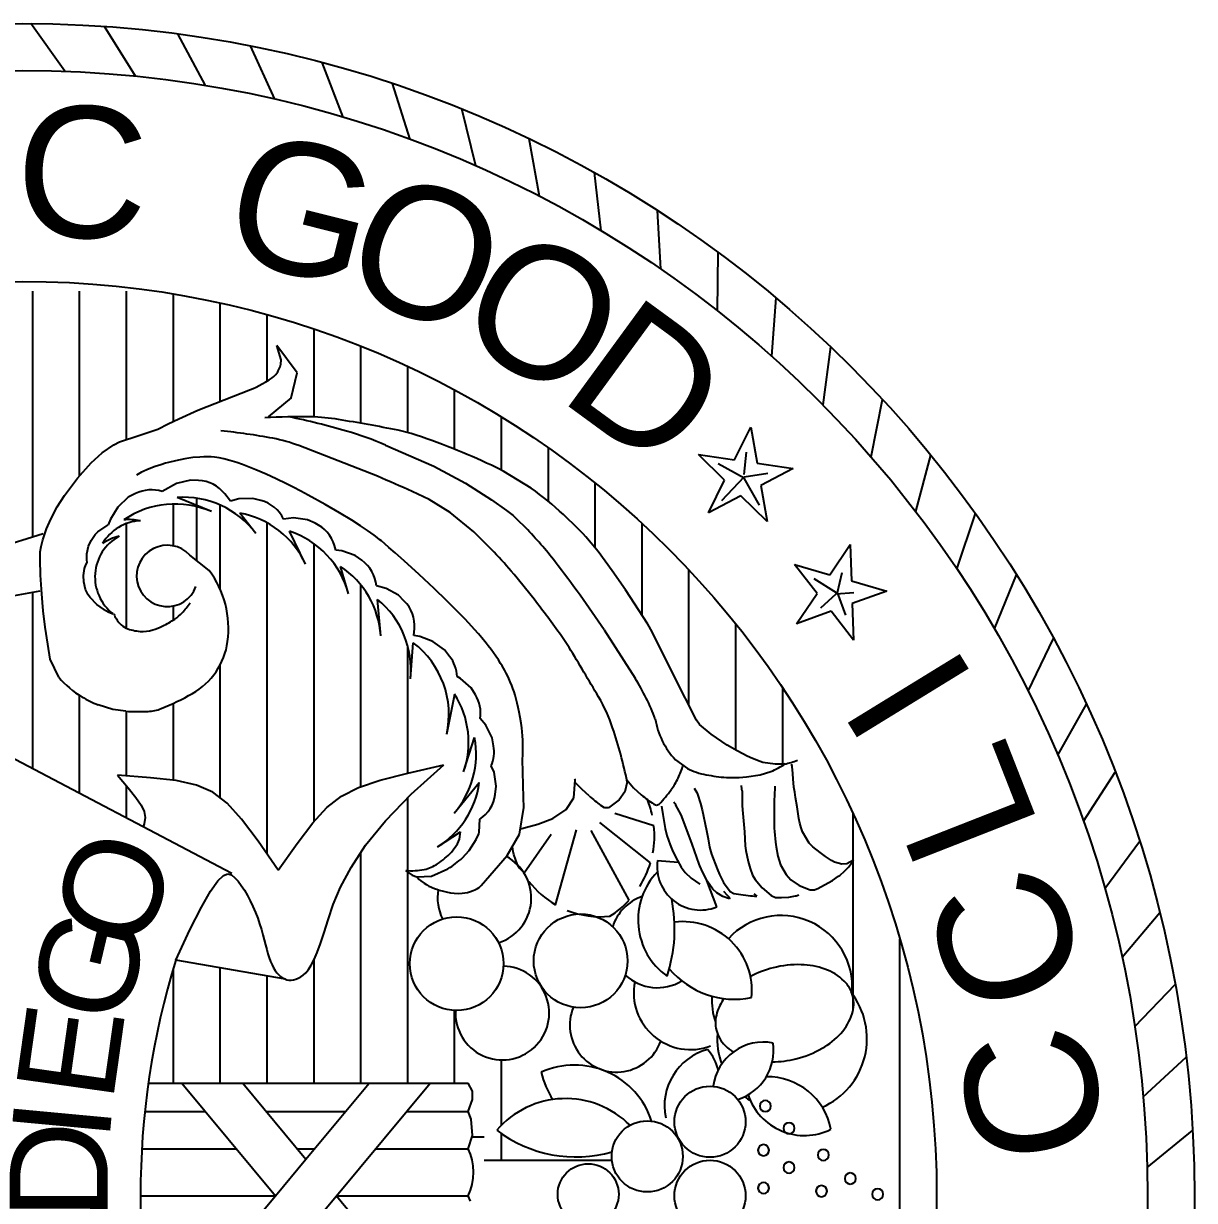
# Model space of a CAD drawing. Header units: inches. Extents: x -350 to 3672, y -1325 to 3943.
# Drawn here: x 3497.988 to 3498.655, y 947.534 to 948.203 of the extents above; entities that cross this region are included whole.
import ezdxf
from ezdxf.enums import TextEntityAlignment as Align

# ---------------------------------------------------------------- set-up
doc = ezdxf.new("R2010")
doc.units = ezdxf.units.IN
doc.header["$MEASUREMENT"] = 0
doc.layers.add('_CoSD_TB', color=7, linetype='Continuous')
doc.styles.add('CoSD TITLE', font='arial.ttf')

msp = doc.modelspace()

# ---------------------------------------------------------------- linework, layer by layer
at = {"layer": '_CoSD_TB', "color": 1, "linetype": 'Continuous'}
for p, q in [((3498.01196, 948.17628), (3497.99263, 948.20338)), ((3498.05207, 948.1735), (3498.03448, 948.20177)), ((3498.09193, 948.16821), (3498.07615, 948.19753)), ((3498.13138, 948.16043), (3498.11747, 948.19068)), ((3498.17026, 948.15019), (3498.15828, 948.18125)), ((3498.20842, 948.13753), (3498.19841, 948.16928)), ((3498.24571, 948.1225), (3498.23772, 948.15481)), ((3498.28198, 948.10515), (3498.27603, 948.13791)), ((3498.3171, 948.08556), (3498.31322, 948.11863)), ((3498.35091, 948.06381), (3498.34911, 948.09705)), ((3498.38329, 948.03997), (3498.38359, 948.07326)), ((3497.99365, 947.91157), (3497.99365, 948.05116)), ((3498.02032, 947.94617), (3498.02032, 948.05116)), ((3498.04699, 947.96676), (3498.04699, 948.05116)), ((3498.07366, 947.97707), (3498.07366, 948.0496)), ((3498.41411, 948.01415), (3498.4165, 948.04736)), ((3498.10033, 947.98842), (3498.10033, 948.04442)), ((3498.12699, 948.00001), (3498.12699, 948.03777)), ((3498.15366, 947.97963), (3498.15366, 948.02959)), ((3498.18033, 947.97605), (3498.18033, 948.0198)), ((3498.44325, 947.98645), (3498.44771, 948.01944)), ((3498.207, 947.97074), (3498.207, 948.00831)), ((3498.23366, 947.96133), (3498.23366, 947.99497)), ((3498.47059, 947.95697), (3498.47712, 947.98961)), ((3498.26033, 947.94933), (3498.26033, 947.97964)), ((3498.287, 947.93161), (3498.287, 947.96208)), ((3498.39837, 947.94693), (3498.39972, 947.95969)), ((3498.39837, 947.94491), (3498.38359, 947.95297)), ((3498.49603, 947.92583), (3498.50459, 947.958)), ((3498.39837, 947.94558), (3498.41181, 947.9476)), ((3498.07551, 947.94173), (3498.06728, 947.93729)), ((3498.08335, 947.9437), (3498.07551, 947.94173)), ((3498.08802, 947.9435), (3498.08335, 947.9437)), ((3498.31367, 947.90512), (3498.31367, 947.94202)), ((3498.38561, 947.93214), (3498.39837, 947.94558)), ((3498.40711, 947.92946), (3498.39837, 947.94491)), ((3498.04801, 947.93394), (3498.04214, 947.9284)), ((3498.05218, 947.93606), (3498.04801, 947.93394)), ((3498.0953, 947.92579), (3498.07585, 947.93382)), ((3498.08699, 947.89791), (3498.08699, 947.93341)), ((3498.10615, 947.93176), (3498.10289, 947.9359)), ((3498.11088, 947.93312), (3498.10615, 947.93176)), ((3498.11895, 947.93336), (3498.11088, 947.93312)), ((3498.12348, 947.93217), (3498.11895, 947.93336)), ((3498.04214, 947.9284), (3498.03782, 947.92157)), ((3498.07366, 947.90633), (3498.07366, 947.93014)), ((3498.10033, 947.88156), (3498.10033, 947.92955)), ((3498.03782, 947.92157), (3498.03657, 947.91824)), ((3498.12059, 947.91344), (3498.11149, 947.92499)), ((3498.12699, 947.73093), (3498.12699, 947.91944)), ((3498.14204, 947.9222), (3498.13638, 947.92155)), ((3498.13638, 947.92155), (3498.13638, 947.92157)), ((3498.15004, 947.9211), (3498.14204, 947.9222)), ((3498.15431, 947.91917), (3498.15004, 947.9211)), ((3498.51946, 947.89315), (3498.53002, 947.92472)), ((3498.02687, 947.90945), (3498.02908, 947.91278)), ((3498.02908, 947.91278), (3498.03071, 947.91434)), ((3498.03071, 947.91434), (3498.03657, 947.91824)), ((3498.04699, 947.85951), (3498.04699, 947.91902)), ((3498.14887, 947.89585), (3498.13975, 947.91462)), ((3498.34033, 947.86684), (3498.34033, 947.91906)), ((3498.02438, 947.90177), (3498.02542, 947.90616)), ((3498.02542, 947.90616), (3498.02687, 947.90945)), ((3498.15366, 947.74955), (3498.15366, 947.90755)), ((3498.16609, 947.9038), (3498.16527, 947.90658)), ((3498.02434, 947.89835), (3498.02438, 947.90177)), ((3498.16947, 947.90351), (3498.16609, 947.9038)), ((3498.17709, 947.90085), (3498.16947, 947.90351)), ((3498.18089, 947.89812), (3498.17709, 947.90085)), ((3498.02252, 947.88947), (3498.02304, 947.89342)), ((3498.02304, 947.89342), (3498.02381, 947.89555)), ((3498.02381, 947.89555), (3498.02462, 947.89695)), ((3498.02462, 947.89695), (3498.02434, 947.89835)), ((3498.17333, 947.87914), (3498.16877, 947.89466)), ((3498.367, 947.81556), (3498.367, 947.89263)), ((3498.02267, 947.88587), (3498.02252, 947.88947)), ((3498.43801, 947.8878), (3498.45078, 947.87974)), ((3498.45145, 947.87974), (3498.45414, 947.89116)), ((3498.54079, 947.85907), (3498.55332, 947.88991)), ((3497.99365, 947.77976), (3497.99365, 947.88002)), ((3498.02368, 947.88147), (3498.02267, 947.88587)), ((3498.02514, 947.87839), (3498.02368, 947.88147)), ((3498.18033, 947.76941), (3498.18033, 947.88412)), ((3498.18915, 947.88359), (3498.18915, 947.8836)), ((3498.19466, 947.88217), (3498.18915, 947.88359)), ((3498.20174, 947.87828), (3498.19466, 947.88217)), ((3498.45078, 947.87906), (3498.46086, 947.87974)), ((3498.45615, 947.86697), (3498.45145, 947.87974)), ((3498.0263, 947.87688), (3498.02514, 947.87839)), ((3498.03011, 947.87306), (3498.0263, 947.87688)), ((3498.03386, 947.87025), (3498.03011, 947.87306)), ((3498.19163, 947.85512), (3498.18982, 947.87591)), ((3498.20504, 947.87496), (3498.20174, 947.87828)), ((3498.44204, 947.871), (3498.45078, 947.87906)), ((3498.07366, 947.86431), (3498.07366, 947.87216)), ((3498.21046, 947.8553), (3498.21078, 947.85928)), ((3498.39367, 947.79012), (3498.39367, 947.8619)), ((3498.21382, 947.85475), (3498.21046, 947.8553)), ((3498.22135, 947.85185), (3498.21382, 947.85475)), ((3498.55994, 947.82372), (3498.57438, 947.85371)), ((3498.207, 947.77712), (3498.207, 947.84941)), ((3498.20849, 947.83078), (3498.21013, 947.85123)), ((3498.22794, 947.84718), (3498.22135, 947.85185)), ((3498.23083, 947.8435), (3498.22794, 947.84718)), ((3498.10033, 947.7629), (3498.10033, 947.83873)), ((3498.23705, 947.83095), (3498.23509, 947.83197)), ((3498.24306, 947.82555), (3498.23705, 947.83095)), ((3498.02032, 947.7657), (3498.02032, 947.82127)), ((3498.22918, 947.79921), (3498.23369, 947.82198)), ((3498.24551, 947.82156), (3498.24306, 947.82555)), ((3498.42034, 947.78224), (3498.42034, 947.82549)), ((3498.07366, 947.77301), (3498.07366, 947.8168)), ((3498.57683, 947.78723), (3498.59313, 947.81626)), ((3498.04699, 947.77547), (3498.04699, 947.81226)), ((3498.25149, 947.80441), (3498.24826, 947.80818)), ((3498.25507, 947.79717), (3498.25149, 947.80441)), ((3498.2388, 947.77775), (3498.24505, 947.79728)), ((3498.25587, 947.79256), (3498.25507, 947.79717)), ((3498.2561, 947.7776), (3498.25453, 947.78123)), ((3498.25738, 947.76963), (3498.2561, 947.7776)), ((3498.5914, 947.74976), (3498.60949, 947.77771)), ((3498.04699, 947.75165), (3498.04699, 947.76977)), ((3498.2334, 947.75436), (3498.24772, 947.77172)), ((3498.25678, 947.76498), (3498.25738, 947.76963)), ((3498.207, 947.60071), (3498.207, 947.76313)), ((3498.34706, 947.74704), (3498.32473, 947.75418)), ((3498.46034, 947.64203), (3498.46034, 947.75396)), ((3498.24771, 947.74347), (3498.24798, 947.75087)), ((3498.34503, 947.72597), (3498.31632, 947.74891)), ((3498.22401, 947.73514), (3498.23703, 947.74369)), ((3498.23537, 947.73679), (3498.23639, 947.73948)), ((3498.23639, 947.73948), (3498.23703, 947.74369)), ((3498.24187, 947.73309), (3498.24591, 947.7394)), ((3498.24591, 947.7394), (3498.24741, 947.74253)), ((3498.24741, 947.74253), (3498.2475, 947.74278)), ((3498.2475, 947.74278), (3498.24771, 947.74347)), ((3498.27318, 947.72028), (3498.28856, 947.74242)), ((3498.29112, 947.7022), (3498.30291, 947.74482)), ((3498.3329, 947.70475), (3498.3114, 947.74443)), ((3498.23186, 947.73206), (3498.23537, 947.73679)), ((3498.2381, 947.72889), (3498.24187, 947.73309)), ((3498.26692, 947.73244), (3498.26658, 947.73521)), ((3498.2673, 947.73086), (3498.26692, 947.73244)), ((3498.60359, 947.71144), (3498.62339, 947.7382)), ((3498.18033, 947.60071), (3498.18033, 947.73196)), ((3498.26825, 947.72812), (3498.2673, 947.73086)), ((3498.26952, 947.72501), (3498.26825, 947.72812)), ((3498.34908, 947.72735), (3498.36092, 947.72647)), ((3498.20581, 947.72177), (3498.20953, 947.71905)), ((3498.20953, 947.71905), (3498.21212, 947.71813)), ((3498.22053, 947.71847), (3498.22986, 947.7226)), ((3498.27066, 947.72309), (3498.26952, 947.72501)), ((3498.27318, 947.72028), (3498.27066, 947.72309)), ((3498.21212, 947.71813), (3498.22053, 947.71847)), ((3498.38279, 947.70098), (3498.37721, 947.71603)), ((3498.61335, 947.67244), (3498.63479, 947.6979)), ((3498.48701, 947.39079), (3498.48701, 947.68262)), ((3498.07366, 947.60071), (3498.07366, 947.66621)), ((3498.10033, 947.60071), (3498.10033, 947.66621)), ((3498.15366, 947.60071), (3498.15366, 947.6709)), ((3498.12699, 947.60071), (3498.12699, 947.66167)), ((3498.62063, 947.63289), (3498.64364, 947.65696)), ((3498.23366, 947.60071), (3498.23366, 947.64208)), ((3498.26033, 947.57691), (3498.26033, 947.61398)), ((3498.62543, 947.59297), (3498.64989, 947.61555)), ((3498.26033, 947.5567), (3498.26033, 947.57203)), ((3498.6277, 947.55283), (3498.65354, 947.57382))]:
    msp.add_line(p, q, dxfattribs=at)
at = {"layer": '_CoSD_TB', "color": 1}
for p, q in [((3498.14407, 948.00465), (3498.13249, 948.02024)), ((3498.13495, 948.01212), (3498.13249, 948.02024)), ((3498.13333, 948.0059), (3498.13437, 948.00813)), ((3498.13437, 948.00813), (3498.13481, 948.00967)), ((3498.13481, 948.00967), (3498.13495, 948.01212)), ((3498.12629, 947.99958), (3498.12823, 948.00075)), ((3498.12823, 948.00075), (3498.12994, 948.0019)), ((3498.12994, 948.0019), (3498.13083, 948.00264)), ((3498.13083, 948.00264), (3498.13103, 948.00284)), ((3498.13103, 948.00284), (3498.13133, 948.00316)), ((3498.13133, 948.00316), (3498.13193, 948.00385)), ((3498.13193, 948.00385), (3498.13299, 948.00531)), ((3498.13299, 948.00531), (3498.13333, 948.0059)), ((3498.14074, 947.99051), (3498.14407, 948.00465)), ((3498.10259, 947.98931), (3498.11759, 947.99517)), ((3498.11759, 947.99517), (3498.11898, 947.99579)), ((3498.11898, 947.99579), (3498.1207, 947.99661)), ((3498.1207, 947.99661), (3498.12422, 947.99844)), ((3498.12422, 947.99844), (3498.12629, 947.99958)), ((3498.08759, 947.98345), (3498.10259, 947.98931)), ((3498.14074, 947.99051), (3498.12749, 947.97966)), ((3498.07669, 947.97855), (3498.08759, 947.98345)), ((3498.06485, 947.97274), (3498.07077, 947.97565)), ((3498.07077, 947.97565), (3498.07669, 947.97855)), ((3498.39297, 947.95524), (3498.40218, 947.97391)), ((3498.40218, 947.97391), (3498.40571, 947.95339)), ((3498.04305, 947.96544), (3498.05395, 947.96909)), ((3498.05395, 947.96909), (3498.06485, 947.97274)), ((3498.20887, 947.97026), (3498.20153, 947.97214)), ((3498.03322, 947.95924), (3498.03974, 947.96387)), ((3498.03974, 947.96387), (3498.04305, 947.96544)), ((3498.18976, 947.94591), (3498.14503, 947.96336)), ((3498.19431, 947.96365), (3498.22176, 947.95173)), ((3498.0192, 947.94491), (3498.02698, 947.9536)), ((3498.02698, 947.9536), (3498.03322, 947.95924)), ((3498.06917, 947.95331), (3498.0665, 947.95251)), ((3498.07093, 947.95381), (3498.06917, 947.95331)), ((3498.07479, 947.95478), (3498.07093, 947.95381)), ((3498.08011, 947.95582), (3498.07479, 947.95478)), ((3498.08474, 947.9565), (3498.08011, 947.95582)), ((3498.08866, 947.95687), (3498.08474, 947.9565)), ((3498.09106, 947.957), (3498.08866, 947.95687)), ((3498.09236, 947.95703), (3498.09106, 947.957)), ((3498.09362, 947.95703), (3498.09236, 947.95703)), ((3498.09514, 947.95697), (3498.09362, 947.95703)), ((3498.09705, 947.9568), (3498.09514, 947.95697)), ((3498.09966, 947.9564), (3498.09705, 947.9568)), ((3498.10244, 947.95582), (3498.09966, 947.9564)), ((3498.10575, 947.95494), (3498.10244, 947.95582)), ((3498.10971, 947.95373), (3498.10575, 947.95494)), ((3498.113, 947.9526), (3498.10971, 947.95373)), ((3498.37237, 947.95823), (3498.39297, 947.95524)), ((3498.38728, 947.9437), (3498.37237, 947.95823)), ((3498.40571, 947.95339), (3498.42631, 947.9504)), ((3498.059, 947.94982), (3498.05645, 947.94867)), ((3498.06336, 947.95151), (3498.059, 947.94982)), ((3498.0665, 947.95251), (3498.06336, 947.95151)), ((3498.11681, 947.95116), (3498.113, 947.9526)), ((3498.12057, 947.94965), (3498.11681, 947.95116)), ((3498.12651, 947.94709), (3498.12057, 947.94965)), ((3498.13216, 947.9445), (3498.12651, 947.94709)), ((3498.22176, 947.95173), (3498.23976, 947.94194)), ((3498.25843, 947.95028), (3498.25456, 947.95216)), ((3498.26157, 947.94871), (3498.25843, 947.95028)), ((3498.2772, 947.93919), (3498.26157, 947.94871)), ((3498.42631, 947.9504), (3498.40788, 947.94071)), ((3498.01168, 947.93507), (3498.0192, 947.94491)), ((3498.13805, 947.94167), (3498.13216, 947.9445)), ((3498.14188, 947.93975), (3498.13805, 947.94167)), ((3498.14612, 947.93753), (3498.14188, 947.93975)), ((3498.23976, 947.94194), (3498.25456, 947.93258)), ((3498.37807, 947.92503), (3498.38728, 947.9437)), ((3498.40788, 947.94071), (3498.41141, 947.92019)), ((3498.00748, 947.92847), (3498.01168, 947.93507)), ((3498.15039, 947.93525), (3498.14612, 947.93753)), ((3498.16003, 947.9299), (3498.15039, 947.93525)), ((3498.21913, 947.93263), (3498.20957, 947.93721)), ((3498.39649, 947.93472), (3498.37807, 947.92503)), ((3498.41141, 947.92019), (3498.39649, 947.93472)), ((3498.00389, 947.92157), (3498.00748, 947.92847)), ((3498.16815, 947.92521), (3498.16003, 947.9299)), ((3498.2311, 947.92534), (3498.21913, 947.93263)), ((3498.25456, 947.93258), (3498.26312, 947.92651)), ((3498.26312, 947.92651), (3498.26692, 947.92351)), ((3498.00157, 947.91611), (3498.00389, 947.92157)), ((3498.17524, 947.92089), (3498.16815, 947.92521)), ((3498.18011, 947.91776), (3498.17524, 947.92089)), ((3498.24456, 947.91432), (3498.2311, 947.92534)), ((3498.26692, 947.92351), (3498.26904, 947.92159)), ((3498.26904, 947.92159), (3498.27411, 947.91654)), ((3497.9142, 947.88704), (3497.99958, 947.91339)), ((3497.99939, 947.90971), (3498.00157, 947.91611)), ((3498.18416, 947.91501), (3498.18011, 947.91776)), ((3498.18781, 947.9124), (3498.18416, 947.91501)), ((3498.25469, 947.90431), (3498.24456, 947.91432)), ((3497.99791, 947.90286), (3497.99846, 947.90604)), ((3497.99846, 947.90604), (3497.99939, 947.90971)), ((3498.1896, 947.91106), (3498.18781, 947.9124)), ((3498.19119, 947.90982), (3498.1896, 947.91106)), ((3498.19199, 947.90916), (3498.19119, 947.90982)), ((3498.19398, 947.90749), (3498.19199, 947.90916)), ((3498.19631, 947.90547), (3498.19398, 947.90749)), ((3498.31542, 947.90304), (3498.30832, 947.91146)), ((3498.44711, 947.88993), (3498.45876, 947.90718)), ((3498.45876, 947.90718), (3498.45948, 947.88637)), ((3497.99778, 947.90049), (3497.9978, 947.90168)), ((3497.99779, 947.89863), (3497.99778, 947.90049)), ((3497.9978, 947.90168), (3497.99791, 947.90286)), ((3498.094, 947.89236), (3498.08297, 947.9011)), ((3498.19984, 947.90237), (3498.19631, 947.90547)), ((3498.20501, 947.89773), (3498.19984, 947.90237)), ((3498.32337, 947.89217), (3498.31542, 947.90304)), ((3497.99809, 947.88962), (3497.99779, 947.89863)), ((3498.2135, 947.88997), (3498.20501, 947.89773)), ((3498.43991, 947.87926), (3498.4271, 947.89568)), ((3498.4271, 947.89568), (3498.44711, 947.88993)), ((3497.99877, 947.87909), (3497.99809, 947.88962)), ((3498.22195, 947.88206), (3498.2135, 947.88997)), ((3498.33089, 947.88128), (3498.32337, 947.89217)), ((3498.45948, 947.88637), (3498.47949, 947.88062)), ((3497.9142, 947.86539), (3497.99793, 947.8808)), ((3498.22918, 947.87514), (3498.22195, 947.88206)), ((3498.34367, 947.86175), (3498.33089, 947.88128)), ((3498.42825, 947.86201), (3498.43991, 947.87926)), ((3498.47949, 947.88062), (3498.45992, 947.87351)), ((3497.99919, 947.87416), (3497.99877, 947.87909)), ((3497.99966, 947.86939), (3497.99919, 947.87416)), ((3498.23382, 947.87059), (3498.22918, 947.87514)), ((3498.45992, 947.87351), (3498.46063, 947.8527)), ((3498.00079, 947.86016), (3497.99966, 947.86939)), ((3498.23746, 947.86692), (3498.23382, 947.87059)), ((3498.23939, 947.86491), (3498.23746, 947.86692)), ((3498.44782, 947.86912), (3498.42825, 947.86201)), ((3498.46063, 947.8527), (3498.44782, 947.86912)), ((3498.00315, 947.84444), (3498.00079, 947.86016)), ((3498.24175, 947.86238), (3498.23939, 947.86491)), ((3498.24499, 947.85878), (3498.24175, 947.86238)), ((3498.34611, 947.85744), (3498.34367, 947.86175)), ((3498.24717, 947.85629), (3498.24499, 947.85878)), ((3498.24914, 947.85396), (3498.24717, 947.85629)), ((3498.25153, 947.85104), (3498.24914, 947.85396)), ((3498.29876, 947.84852), (3498.29428, 947.85529)), ((3498.31866, 947.85866), (3498.33636, 947.83107)), ((3498.35865, 947.83231), (3498.34611, 947.85744)), ((3498.25279, 947.84945), (3498.25153, 947.85104)), ((3498.25439, 947.84735), (3498.25279, 947.84945)), ((3498.25571, 947.84556), (3498.25439, 947.84735)), ((3498.0036, 947.84197), (3498.00315, 947.84444)), ((3498.00847, 947.83165), (3498.0036, 947.84197)), ((3498.25715, 947.84354), (3498.25571, 947.84556)), ((3498.25856, 947.84146), (3498.25715, 947.84354)), ((3498.25982, 947.83949), (3498.25856, 947.84146)), ((3498.26069, 947.83807), (3498.25982, 947.83949)), ((3498.26141, 947.83683), (3498.26069, 947.83807)), ((3498.26219, 947.83546), (3498.26141, 947.83683)), ((3498.263, 947.83394), (3498.26219, 947.83546)), ((3498.2637, 947.83256), (3498.263, 947.83394)), ((3498.26451, 947.83083), (3498.2637, 947.83256)), ((3498.26531, 947.82902), (3498.26451, 947.83083)), ((3498.26615, 947.82696), (3498.26531, 947.82902)), ((3498.26683, 947.82514), (3498.26615, 947.82696)), ((3498.37119, 947.80717), (3498.35865, 947.83231)), ((3498.26748, 947.82329), (3498.26683, 947.82514)), ((3498.26809, 947.82135), (3498.26748, 947.82329)), ((3498.26872, 947.81917), (3498.26809, 947.82135)), ((3498.26932, 947.81687), (3498.26872, 947.81917)), ((3498.03928, 947.81328), (3498.03078, 947.81592)), ((3498.0466, 947.81228), (3498.03928, 947.81328)), ((3498.26988, 947.81442), (3498.26932, 947.81687)), ((3498.27043, 947.81172), (3498.26988, 947.81442)), ((3498.27096, 947.80875), (3498.27043, 947.81172)), ((3498.27145, 947.80556), (3498.27096, 947.80875)), ((3498.37295, 947.80482), (3498.37119, 947.80717)), ((3498.27181, 947.8029), (3498.27145, 947.80556)), ((3498.27207, 947.80054), (3498.27181, 947.8029)), ((3498.27227, 947.79827), (3498.27207, 947.80054)), ((3498.37968, 947.79926), (3498.37295, 947.80482)), ((3498.38877, 947.79299), (3498.37968, 947.79926)), ((3497.96316, 947.79583), (3498.10686, 947.7201)), ((3498.27243, 947.79577), (3498.27227, 947.79827)), ((3498.27253, 947.79338), (3498.27243, 947.79577)), ((3498.27256, 947.79192), (3498.27253, 947.79338)), ((3498.39434, 947.78972), (3498.38877, 947.79299)), ((3498.27227, 947.78489), (3498.27241, 947.78742)), ((3498.27241, 947.78742), (3498.27255, 947.78995)), ((3498.27255, 947.78995), (3498.27256, 947.79192)), ((3498.39762, 947.78802), (3498.39434, 947.78972)), ((3498.40008, 947.78679), (3498.39762, 947.78802)), ((3498.40313, 947.78539), (3498.40008, 947.78679)), ((3498.20707, 947.77713), (3498.22759, 947.78173)), ((3498.20892, 947.76513), (3498.22759, 947.78173)), ((3498.27281, 947.76314), (3498.27227, 947.78489)), ((3498.35926, 947.7847), (3498.36609, 947.77967)), ((3498.4074, 947.78362), (3498.40313, 947.78539)), ((3498.40902, 947.78317), (3498.4074, 947.78362)), ((3498.41606, 947.78212), (3498.40902, 947.78317)), ((3498.42135, 947.78227), (3498.41606, 947.78212)), ((3498.42582, 947.77924), (3498.42574, 947.78001)), ((3498.42626, 947.77378), (3498.42582, 947.77924)), ((3498.04182, 947.77585), (3498.04786, 947.76875)), ((3498.06071, 947.77447), (3498.04182, 947.77585)), ((3498.07532, 947.77282), (3498.06071, 947.77447)), ((3498.08673, 947.77027), (3498.07532, 947.77282)), ((3498.17905, 947.76898), (3498.19126, 947.77312)), ((3498.19126, 947.77312), (3498.20707, 947.77713)), ((3498.30139, 947.76308), (3498.30222, 947.77309)), ((3498.33181, 947.7722), (3498.33045, 947.7665)), ((3498.38827, 947.77459), (3498.39548, 947.7745)), ((3498.39548, 947.7745), (3498.39971, 947.77492)), ((3498.39971, 947.77492), (3498.40749, 947.77615)), ((3498.40749, 947.77615), (3498.41354, 947.77798)), ((3498.42661, 947.76919), (3498.42626, 947.77378)), ((3498.04786, 947.76875), (3498.05231, 947.76323)), ((3498.09601, 947.76618), (3498.08673, 947.77027)), ((3498.10424, 947.75993), (3498.09601, 947.76618)), ((3498.16933, 947.76401), (3498.17905, 947.76898)), ((3498.31024, 947.76409), (3498.30616, 947.76781)), ((3498.33045, 947.7665), (3498.32725, 947.76186)), ((3498.33552, 947.76873), (3498.33988, 947.76473)), ((3498.36987, 947.76846), (3498.3715, 947.76604)), ((3498.3715, 947.76604), (3498.37191, 947.76515)), ((3498.39717, 947.76706), (3498.39723, 947.76581)), ((3498.39723, 947.76581), (3498.39723, 947.76218)), ((3498.42714, 947.76617), (3498.42661, 947.76919)), ((3498.42766, 947.76315), (3498.42714, 947.76617)), ((3498.05231, 947.76323), (3498.05532, 947.75885)), ((3498.05532, 947.75885), (3498.05703, 947.75518)), ((3498.11248, 947.75088), (3498.10424, 947.75993)), ((3498.161, 947.75751), (3498.16933, 947.76401)), ((3498.19425, 947.7499), (3498.20892, 947.76513)), ((3498.27295, 947.75745), (3498.27281, 947.76314)), ((3498.29707, 947.7563), (3498.30139, 947.76308)), ((3498.32725, 947.76186), (3498.32118, 947.75734)), ((3498.34691, 947.75952), (3498.34856, 947.75892)), ((3498.34856, 947.75892), (3498.35008, 947.75948)), ((3498.37191, 947.76515), (3498.37348, 947.75986)), ((3498.37348, 947.75986), (3498.37442, 947.75615)), ((3498.39723, 947.76218), (3498.39723, 947.75856)), ((3498.41554, 947.76199), (3498.41547, 947.75784)), ((3498.42845, 947.75791), (3498.42766, 947.76315)), ((3498.05703, 947.75518), (3498.05756, 947.75179)), ((3498.15296, 947.74879), (3498.161, 947.75751)), ((3498.27063, 947.74237), (3498.27295, 947.75745)), ((3498.28955, 947.75123), (3498.29707, 947.7563)), ((3498.31892, 947.75734), (3498.31681, 947.75871)), ((3498.32118, 947.75734), (3498.31892, 947.75734)), ((3498.35137, 947.75827), (3498.35207, 947.7536)), ((3498.35207, 947.7536), (3498.35347, 947.74556)), ((3498.36049, 947.75719), (3498.35976, 947.75844)), ((3498.36259, 947.75339), (3498.36049, 947.75719)), ((3498.3647, 947.74786), (3498.36259, 947.75339)), ((3498.37442, 947.75615), (3498.37699, 947.7444)), ((3498.39723, 947.75856), (3498.39767, 947.75403)), ((3498.39767, 947.75403), (3498.39855, 947.74369)), ((3498.41547, 947.75784), (3498.41547, 947.74577)), ((3498.42924, 947.75253), (3498.42845, 947.75791)), ((3498.42945, 947.7513), (3498.42924, 947.75253)), ((3498.05707, 947.74826), (3498.05652, 947.74663)), ((3498.05756, 947.75179), (3498.05707, 947.74826)), ((3498.12181, 947.73839), (3498.11248, 947.75088)), ((3498.1441, 947.73713), (3498.15296, 947.74879)), ((3498.18304, 947.73603), (3498.19425, 947.7499)), ((3498.27111, 947.74549), (3498.27192, 947.74563)), ((3498.27192, 947.74563), (3498.281, 947.74807)), ((3498.281, 947.74807), (3498.28955, 947.75123)), ((3498.35347, 947.74556), (3498.35446, 947.74156)), ((3498.36873, 947.73662), (3498.3647, 947.74786)), ((3498.41547, 947.74577), (3498.4156, 947.7439)), ((3498.43003, 947.74858), (3498.42945, 947.7513)), ((3498.43074, 947.74599), (3498.43003, 947.74858)), ((3498.43161, 947.74376), (3498.43074, 947.74599)), ((3498.26359, 947.73022), (3498.27063, 947.74237)), ((3498.35446, 947.74156), (3498.35628, 947.7363)), ((3498.37699, 947.7444), (3498.37783, 947.73971)), ((3498.37783, 947.73971), (3498.37866, 947.73502)), ((3498.39855, 947.74369), (3498.39877, 947.73971)), ((3498.39877, 947.73971), (3498.39899, 947.73572)), ((3498.4156, 947.7439), (3498.41626, 947.7378)), ((3498.43215, 947.74268), (3498.43161, 947.74376)), ((3498.43345, 947.74039), (3498.43215, 947.74268)), ((3498.43542, 947.73732), (3498.43345, 947.74039)), ((3498.13331, 947.72184), (3498.12181, 947.73839)), ((3498.13331, 947.72184), (3498.1441, 947.73713)), ((3498.17472, 947.7235), (3498.18304, 947.73603)), ((3498.35628, 947.7363), (3498.35743, 947.73352)), ((3498.35743, 947.73352), (3498.35909, 947.7299)), ((3498.37277, 947.72538), (3498.36873, 947.73662)), ((3498.37866, 947.73502), (3498.37978, 947.73097)), ((3498.39899, 947.73572), (3498.39933, 947.73311)), ((3498.39933, 947.73311), (3498.40065, 947.72674)), ((3498.41626, 947.7378), (3498.41665, 947.73507)), ((3498.41665, 947.73507), (3498.41758, 947.72983)), ((3498.43643, 947.73608), (3498.43542, 947.73732)), ((3498.43736, 947.73523), (3498.43643, 947.73608)), ((3498.4416, 947.73192), (3498.43736, 947.73523)), ((3498.24874, 947.71325), (3498.26105, 947.72731)), ((3498.26105, 947.72731), (3498.26359, 947.73022)), ((3498.35909, 947.7299), (3498.36039, 947.72738)), ((3498.36039, 947.72738), (3498.36259, 947.72359)), ((3498.37319, 947.72434), (3498.37277, 947.72538)), ((3498.37978, 947.73097), (3498.38294, 947.72258)), ((3498.40065, 947.72674), (3498.40173, 947.72292)), ((3498.41758, 947.72983), (3498.41913, 947.72491)), ((3498.44472, 947.72964), (3498.4416, 947.73192)), ((3498.44801, 947.72739), (3498.44472, 947.72964)), ((3498.44985, 947.72649), (3498.44801, 947.72739)), ((3498.45388, 947.72538), (3498.44985, 947.72649)), ((3498.45678, 947.72554), (3498.45388, 947.72538)), ((3498.46063, 947.72761), (3498.45678, 947.72554)), ((3498.45792, 947.7238), (3498.46063, 947.72761)), ((3498.09891, 947.71574), (3498.10212, 947.71882)), ((3498.10212, 947.71882), (3498.10466, 947.71978)), ((3498.10466, 947.71978), (3498.10676, 947.71919)), ((3498.10676, 947.71919), (3498.10863, 947.71761)), ((3498.16874, 947.71229), (3498.17472, 947.7235)), ((3498.36259, 947.72359), (3498.36482, 947.72057)), ((3498.36482, 947.72057), (3498.36821, 947.71727)), ((3498.37487, 947.7205), (3498.37319, 947.72434)), ((3498.37756, 947.71537), (3498.37487, 947.7205)), ((3498.38294, 947.72258), (3498.38435, 947.71947)), ((3498.38435, 947.71947), (3498.38671, 947.71497)), ((3498.40173, 947.72292), (3498.4032, 947.71913)), ((3498.4032, 947.71913), (3498.40467, 947.71661)), ((3498.41913, 947.72491), (3498.42222, 947.71949)), ((3498.42222, 947.71949), (3498.42503, 947.71647)), ((3498.45213, 947.71841), (3498.45277, 947.71892)), ((3498.45277, 947.71892), (3498.45571, 947.72148)), ((3498.45571, 947.72148), (3498.45792, 947.7238)), ((3498.09482, 947.70995), (3498.09891, 947.71574)), ((3498.10863, 947.71761), (3498.11047, 947.71555)), ((3498.11047, 947.71555), (3498.11229, 947.71313)), ((3498.11229, 947.71313), (3498.11407, 947.71043)), ((3498.16457, 947.70237), (3498.16874, 947.71229)), ((3498.21212, 947.71813), (3498.21349, 947.71663)), ((3498.21349, 947.71663), (3498.21448, 947.71577)), ((3498.21448, 947.71577), (3498.21625, 947.71448)), ((3498.21625, 947.71448), (3498.21787, 947.71348)), ((3498.21787, 947.71348), (3498.219, 947.71286)), ((3498.219, 947.71286), (3498.2195, 947.7126)), ((3498.2195, 947.7126), (3498.2201, 947.71233)), ((3498.2201, 947.71233), (3498.22134, 947.71184)), ((3498.24663, 947.71146), (3498.24757, 947.71211)), ((3498.24757, 947.71211), (3498.24814, 947.7126)), ((3498.24814, 947.7126), (3498.24854, 947.713)), ((3498.24854, 947.713), (3498.24868, 947.71317)), ((3498.24868, 947.71317), (3498.24874, 947.71325)), ((3498.36821, 947.71727), (3498.37309, 947.71401)), ((3498.38057, 947.71117), (3498.37756, 947.71537)), ((3498.38671, 947.71497), (3498.39047, 947.70974)), ((3498.40467, 947.71661), (3498.40863, 947.71188)), ((3498.42503, 947.71647), (3498.42977, 947.71324)), ((3498.42977, 947.71324), (3498.43588, 947.71072)), ((3498.44025, 947.7115), (3498.44415, 947.71349)), ((3498.44415, 947.71349), (3498.44869, 947.7161)), ((3498.44869, 947.7161), (3498.45213, 947.71841)), ((3498.08962, 947.7009), (3498.09482, 947.70995)), ((3498.11407, 947.71043), (3498.11578, 947.70749)), ((3498.11578, 947.70749), (3498.11742, 947.70438)), ((3498.22134, 947.71184), (3498.22281, 947.71128)), ((3498.22281, 947.71128), (3498.22363, 947.711)), ((3498.22363, 947.711), (3498.2248, 947.71061)), ((3498.2248, 947.71061), (3498.22729, 947.70987)), ((3498.22729, 947.70987), (3498.2288, 947.70949)), ((3498.2288, 947.70949), (3498.23127, 947.70902)), ((3498.23127, 947.70902), (3498.23341, 947.70877)), ((3498.23341, 947.70877), (3498.23596, 947.70869)), ((3498.23596, 947.70869), (3498.23788, 947.70876)), ((3498.23788, 947.70876), (3498.23938, 947.70893)), ((3498.23938, 947.70893), (3498.24101, 947.70925)), ((3498.24101, 947.70925), (3498.24261, 947.70969)), ((3498.24261, 947.70969), (3498.24422, 947.71025)), ((3498.24422, 947.71025), (3498.24522, 947.71068)), ((3498.24522, 947.71068), (3498.24597, 947.71107)), ((3498.24597, 947.71107), (3498.24663, 947.71146)), ((3498.38287, 947.709), (3498.38057, 947.71117)), ((3498.38626, 947.707), (3498.38287, 947.709)), ((3498.38996, 947.70565), (3498.38626, 947.707)), ((3498.38668, 947.70995), (3498.38877, 947.70768)), ((3498.38877, 947.70768), (3498.38963, 947.70666)), ((3498.38963, 947.70666), (3498.39016, 947.70594)), ((3498.39016, 947.70594), (3498.38996, 947.70565)), ((3498.39047, 947.70974), (3498.39256, 947.70858)), ((3498.39256, 947.70858), (3498.39644, 947.708)), ((3498.39644, 947.708), (3498.40071, 947.70747)), ((3498.40398, 947.70836), (3498.40553, 947.70702)), ((3498.40863, 947.71188), (3498.41372, 947.7074)), ((3498.41372, 947.7074), (3498.41624, 947.70641)), ((3498.41624, 947.70641), (3498.41791, 947.70627)), ((3498.41791, 947.70627), (3498.41968, 947.70628)), ((3498.41968, 947.70628), (3498.42372, 947.70662)), ((3498.42372, 947.70662), (3498.42753, 947.70721)), ((3498.42753, 947.70721), (3498.42802, 947.70734)), ((3498.42802, 947.70734), (3498.42949, 947.70785)), ((3498.43588, 947.71072), (3498.43841, 947.71075)), ((3498.43841, 947.71075), (3498.4388, 947.71087)), ((3498.4388, 947.71087), (3498.44025, 947.7115)), ((3498.08309, 947.68801), (3498.08962, 947.7009)), ((3498.11742, 947.70438), (3498.11895, 947.70116)), ((3498.11895, 947.70116), (3498.12036, 947.69788)), ((3498.16164, 947.69373), (3498.16457, 947.70237)), ((3498.12036, 947.69788), (3498.12162, 947.6946)), ((3498.12162, 947.6946), (3498.12273, 947.69138)), ((3498.1594, 947.68636), (3498.16164, 947.69373)), ((3498.07501, 947.6707), (3498.08309, 947.68801)), ((3498.12273, 947.69138), (3498.1237, 947.68823)), ((3498.1237, 947.68823), (3498.12456, 947.68518)), ((3498.12456, 947.68518), (3498.12534, 947.68225)), ((3498.1574, 947.6802), (3498.1594, 947.68636)), ((3498.12534, 947.68225), (3498.12606, 947.67944)), ((3498.12606, 947.67944), (3498.12675, 947.67679)), ((3498.15553, 947.67516), (3498.1574, 947.6802)), ((3498.12675, 947.67679), (3498.12745, 947.67431)), ((3498.12745, 947.67431), (3498.12817, 947.67201)), ((3498.12817, 947.67201), (3498.12895, 947.66991)), ((3498.15377, 947.6711), (3498.15553, 947.67516)), ((3498.13743, 947.65985), (3498.07501, 947.6707)), ((3498.12895, 947.66991), (3498.12978, 947.66802)), ((3498.12978, 947.66802), (3498.13066, 947.66632)), ((3498.13066, 947.66632), (3498.13159, 947.66481)), ((3498.14902, 947.66358), (3498.15053, 947.66544)), ((3498.15053, 947.66544), (3498.1521, 947.6679)), ((3498.1521, 947.6679), (3498.15377, 947.6711)), ((3498.13159, 947.66481), (3498.13258, 947.66349)), ((3498.13258, 947.66349), (3498.13361, 947.66235)), ((3498.13361, 947.66235), (3498.13469, 947.6614)), ((3498.13469, 947.6614), (3498.13581, 947.66062)), ((3498.13581, 947.66062), (3498.13698, 947.66001)), ((3498.13698, 947.66001), (3498.13818, 947.65959)), ((3498.13818, 947.65959), (3498.13943, 947.65935)), ((3498.13943, 947.65935), (3498.14071, 947.6593)), ((3498.14071, 947.6593), (3498.14202, 947.65946)), ((3498.14202, 947.65946), (3498.14337, 947.65981)), ((3498.14337, 947.65981), (3498.14474, 947.66038)), ((3498.14474, 947.66038), (3498.14614, 947.66117)), ((3498.14614, 947.66117), (3498.14756, 947.6622)), ((3498.14756, 947.6622), (3498.14902, 947.66358)), ((3498.05943, 947.60071), (3498.24146, 947.60071)), ((3498.07838, 947.60071), (3498.13172, 947.5367)), ((3498.1131, 947.60071), (3498.14907, 947.55753)), ((3498.14907, 947.55753), (3498.18505, 947.60071)), ((3498.16643, 947.5367), (3498.21977, 947.60071)), ((3498.24391, 947.59612), (3498.24146, 947.60071)), ((3498.24146, 947.58471), (3498.24391, 947.59153)), ((3498.24391, 947.59153), (3498.24391, 947.59612)), ((3498.05746, 947.58471), (3498.09172, 947.58471)), ((3498.12643, 947.58471), (3498.17172, 947.58471)), ((3498.20643, 947.58471), (3498.24146, 947.58471)), ((3498.24315, 947.58024), (3498.24146, 947.58471)), ((3498.24391, 947.57094), (3498.24315, 947.58024)), ((3498.24146, 947.56337), (3498.24391, 947.57094)), ((3498.25039, 947.57004), (3498.24362, 947.57004)), ((3498.05571, 947.56337), (3498.10949, 947.56337)), ((3498.14421, 947.56337), (3498.15394, 947.56337)), ((3498.18865, 947.56337), (3498.24146, 947.56337)), ((3498.24277, 947.56033), (3498.24146, 947.56337)), ((3498.2437, 947.55706), (3498.24277, 947.56033)), ((3498.13172, 947.5367), (3498.14907, 947.55753)), ((3498.24426, 947.55365), (3498.2437, 947.55706)), ((3498.24444, 947.55015), (3498.24426, 947.55365)), ((3498.32317, 947.5567), (3498.25039, 947.5567)), ((3498.2437, 947.54319), (3498.24426, 947.54664)), ((3498.24426, 947.54664), (3498.24444, 947.55015)), ((3498.24146, 947.5367), (3498.24277, 947.53985)), ((3498.24277, 947.53985), (3498.2437, 947.54319)), ((3498.05493, 947.5367), (3498.13172, 947.5367)), ((3498.07838, 947.4727), (3498.13172, 947.5367)), ((3498.14907, 947.51588), (3498.16643, 947.5367)), ((3498.16643, 947.5367), (3498.17455, 947.5367)), ((3498.16643, 947.5367), (3498.24146, 947.5367)), ((3498.16643, 947.5367), (3498.21977, 947.4727)), ((3498.24277, 947.53366), (3498.24146, 947.5367))]:
    msp.add_line(p, q, dxfattribs=at)
at = {"layer": '_CoSD_TB', "color": 1, "linetype": 'Continuous'}
for radius in [0.66669, 0.64002]:
    msp.add_circle((3497.98788, 947.5367), radius, dxfattribs=at)
at = {"layer": '_CoSD_TB', "color": 1}
for centre, radius in [((3497.98788, 947.5367), 0.52002), ((3498.23484, 947.66872), 0.02667), ((3498.30534, 947.6703), 0.02667), ((3498.37896, 947.57881), 0.02023), ((3498.34326, 947.55909), 0.02023), ((3498.30966, 947.53758), 0.01735), ((3498.37896, 947.53669), 0.02023)]:
    msp.add_circle(centre, radius, dxfattribs=at)
for centre, radius, start, end in [((3498.14522, 947.66685), 0.3129, 88.75588, 93.58852), ((3498.05745, 947.57881), 0.40917, 73.7236, 78.4531), ((3498.14963, 947.86999), 0.10972, 80.59019, 88.75588), ((3497.95402, 946.68966), 1.30614, 79.07672, 80.59019), ((3498.06883, 947.6411), 0.33214, 79.33612, 84.49649), ((3498.11418, 947.88195), 0.08706, 69.24735, 79.33612), ((3498.1163, 947.78036), 0.1992, 66.94325, 73.7236), ((3498.0926, 947.60845), 0.38003, 68.39106, 72.18478), ((3498.10511, 947.64004), 0.34605, 64.41538, 68.39106), ((3498.08796, 947.88745), 0.06885, 117.23795, 120.91124), ((3497.80521, 947.04308), 0.98132, 65.66596, 66.9293), ((3498.16221, 947.78028), 0.19614, 47.16549, 54.1102), ((3498.1151, 947.72947), 0.26543, 43.28652, 47.16549), ((3498.12186, 947.7673), 0.2132, 37.58349, 44.42736), ((3498.07019, 947.88924), 0.01743, 42.87146, 339.52901), ((3498.02581, 947.68663), 0.31587, 40.53396, 43.56368), ((3497.69837, 947.44137), 0.74759, 33.93024, 37.58349), ((3498.04995, 947.85932), 0.05507, 352.2377, 36.86847), ((3497.93844, 947.61192), 0.43082, 37.80367, 40.53396), ((3498.04694, 947.89817), 0.0436, 316.57079, 326.27614), ((3497.73968, 947.45773), 0.68238, 35.63433, 37.80367), ((3498.05824, 947.8752), 0.01994, 202.0389, 220.7772), ((3498.06138, 947.8845), 0.02372, 303.39918, 316.57079), ((3498.05051, 947.86854), 0.00974, 220.7772, 247.71567), ((3498.05641, 947.88294), 0.0253, 247.71567, 266.18657), ((3498.05076, 947.89497), 0.03811, 286.9905, 296.21978), ((3498.0398, 947.91723), 0.06293, 296.21978, 303.39918), ((3498.05606, 947.87764), 0.01999, 266.18657, 286.9905), ((3498.06474, 947.8573), 0.04014, 299.42427, 352.2377), ((3496.76586, 946.91258), 1.79605, 30.36107, 31.40696), ((3498.04796, 947.8648), 0.05156, 220.00764, 239.32128), ((3498.22925, 947.76374), 0.12651, 20.42038, 32.1534), ((3498.05669, 947.87952), 0.06867, 239.32128, 247.83319), ((3498.00963, 947.955), 0.15231, 291.9958, 299.42427), ((3498.23463, 947.77296), 0.09383, 18.60723, 30.36107), ((3498.05847, 947.83411), 0.02193, 272.33464, 291.9958), ((3498.05385, 947.94743), 0.13534, 266.92958, 272.33464), ((3498.39146, 947.81502), 0.04423, 189.28875, 223.28503), ((3498.08018, 947.72096), 0.2568, 11.51021, 18.60723), ((3498.32049, 947.79386), 0.04485, 334.10759, 344.00287), ((3498.38435, 947.81717), 0.04171, 244.02234, 259.56406), ((3498.38901, 947.83417), 0.06131, 293.59334, 302.51657), ((3498.4148, 947.81851), 0.03683, 280.24919, 292.20187), ((3498.26456, 947.76081), 0.16232, 6.79394, 7.56703), ((3498.14302, 947.74349), 0.16193, 10.53247, 10.76894), ((3498.37419, 947.80645), 0.05402, 217.96871, 224.28847), ((3498.321, 947.79361), 0.04428, 324.14874, 334.10759), ((3498.39912, 947.89734), 0.12323, 259.56406, 264.94667), ((3498.3801, 947.84439), 0.10645, 222.9032, 226.00638), ((3498.2926, 947.81413), 0.07932, 316.44211, 324.14874), ((3498.30209, 947.75905), 0.09542, 4.81389, 6.57349), ((3498.93407, 947.74655), 0.51876, 177.45111, 178.29401), ((3498.42012, 947.89157), 0.1683, 229.24362, 232.13319), ((3498.39744, 947.83493), 0.09078, 230.65131, 236.1773), ((3498.25274, 947.69309), 0.12539, 31.40696, 32.59419), ((3498.25062, 947.70606), 0.02667, 287.61225, 62.14093), ((3498.25062, 947.70606), 0.02667, 169.87118, 206.56001), ((3498.34901, 947.68172), 0.02667, 108.91102, 162.4649), ((3498.41905, 947.87756), 0.17107, 263.84739, 265.46795), ((3498.41934, 947.65552), 0.04058, 355.24354, 137.5312), ((3498.51205, 947.5367), 0.45712, 162.95412, 197.04588), ((3498.26079, 947.64064), 0.02667, 176.95001, 88.55321), ((3498.42944, 947.60836), 0.05979, 104.07003, 117.34056), ((3498.42944, 947.60836), 0.05979, 88.63295, 104.07003), ((3498.42985, 947.62528), 0.04287, 70.37997, 88.63295), ((3498.43401, 947.63695), 0.03048, 45.92356, 70.37997), ((3498.34901, 947.68172), 0.02667, 226.84003, 301.30334), ((3498.44258, 947.6458), 0.01816, 14.07003, 45.92356), ((3498.42567, 947.62605), 0.0426, 293.72346, 38.37565), ((3498.41979, 947.64832), 0.03983, 177.21728, 198.63503), ((3498.41193, 947.63142), 0.03048, 145.10343, 162.21651), ((3498.44258, 947.6458), 0.01816, 342.21651, 14.07003), ((3498.32586, 947.63375), 0.02667, 157.50285, 340.08205), ((3498.4002, 947.63518), 0.01816, 162.21651, 194.07003), ((3498.43085, 947.64956), 0.03048, 317.7601, 342.21651), ((3498.4002, 947.63518), 0.01816, 194.07003, 225.92356), ((3498.42567, 947.62605), 0.0426, 176.16607, 199.82296), ((3498.42167, 947.6579), 0.04287, 299.50712, 317.7601), ((3498.40877, 947.64403), 0.03048, 225.92356, 237.07933), ((3498.41334, 947.67262), 0.05979, 284.07003, 299.50712), ((3498.41334, 947.67262), 0.05979, 270.97475, 284.07003), ((3498.3019, 947.56492), 0.04611, 17.99628, 114.23861), ((3498.32723, 947.6168), 0.04534, 192.5281, 213.95816), ((3498.29684, 947.54021), 0.05176, 44.96135, 139.25203), ((3498.42567, 947.62605), 0.0426, 230.8232, 236.28385), ((3498.41043, 947.58771), 0.00316, 90, 270), ((3498.41043, 947.58771), 0.00316, 270, 90), ((3498.42392, 947.57512), 0.00316, 90, 270), ((3498.42392, 947.57512), 0.00316, 270, 90), ((3498.30265, 947.63293), 0.07416, 232.61998, 286.08866), ((3498.40941, 947.56264), 0.00316, 90, 270), ((3498.40941, 947.56264), 0.00316, 270, 90), ((3498.44339, 947.55994), 0.00316, 90, 270), ((3498.44339, 947.55994), 0.00316, 270, 90), ((3498.42392, 947.55276), 0.00316, 90, 270), ((3498.42392, 947.55276), 0.00316, 270, 90), ((3498.45878, 947.54652), 0.00316, 90, 270), ((3498.45878, 947.54652), 0.00316, 270, 90), ((3498.40941, 947.54111), 0.00316, 90, 270), ((3498.40941, 947.54111), 0.00316, 270, 90), ((3498.44237, 947.53935), 0.00316, 90, 270), ((3498.44237, 947.53935), 0.00316, 270, 90), ((3498.4743, 947.53758), 0.00316, 90, 270), ((3498.4743, 947.53758), 0.00316, 270, 90)]:
    msp.add_arc(centre, radius, start, end, dxfattribs=at)
at = {"layer": '_CoSD_TB', "color": 1, "linetype": 'Continuous'}
for centre, radius, start, end in [((3498.08719, 947.92352), 0.02, 38.24779, 87.59733), ((3498.06123, 947.91822), 0.02, 72.38793, 116.89726), ((3498.0795, 947.88253), 0.05142, 36.95097, 94.06677), ((3498.07459, 947.87872), 0.05142, 66.2509, 124.42565), ((3498.11839, 947.91283), 0.02, 25.9067, 75.25623), ((3498.0561, 947.89419), 0.02645, 92.68198, 149.25696), ((3498.04847, 947.89023), 0.03105, 78.10655, 95.45354), ((3498.10212, 947.87443), 0.05142, 24.60987, 79.50372), ((3498.12367, 947.86578), 0.05142, 15.06611, 71.77419), ((3498.14608, 947.90094), 0.02, 16.36294, 65.71247), ((3498.05549, 947.88866), 0.02645, 118.84898, 232.56867), ((3498.05038, 947.88174), 0.03105, 104.27354, 123.22618), ((3498.14031, 947.85183), 0.05142, 3.66577, 56.39326), ((3498.16923, 947.88187), 0.02, 4.9626, 54.31214), ((3498.15734, 947.83604), 0.05142, 354.12202, 50.83009), ((3498.19084, 947.86087), 0.02, 355.41884, 44.76838), ((3498.05141, 947.90044), 0.03492, 239.83348, 249.89607), ((3498.17898, 947.81032), 0.05142, 347.52117, 52.70769), ((3498.21511, 947.83114), 0.02, 2.38289, 38.16753), ((3498.1902, 947.79454), 0.05142, 340.94957, 32.25066), ((3498.22847, 947.81108), 0.02, 351.65607, 31.59593), ((3498.19448, 947.78797), 0.05142, 319.18431, 10.42676), ((3498.23616, 947.78915), 0.02, 336.69179, 9.83067), ((3498.19678, 947.77876), 0.05142, 301.97608, 352.12608), ((3498.23694, 947.76755), 0.02, 303.49621, 352.62244), ((3498.29307, 947.7416), 0.05426, 12.31221, 22.12324), ((3498.29307, 947.7416), 0.05426, 349.45986, 5.75263), ((3498.19121, 947.77323), 0.05786, 304.52656, 314.63808), ((3498.21213, 947.74281), 0.02094, 281.74955, 304.52656), ((3498.18644, 947.78802), 0.07852, 303.57212, 311.14282), ((3498.29307, 947.7416), 0.05426, 327.76394, 343.25884), ((3498.37362, 947.72398), 0.02477, 172.18286, 291.74516), ((3498.20939, 947.75602), 0.03443, 264.03292, 281.74955), ((3498.37731, 947.69362), 0.03928, 136.03695, 234.58345), ((3498.31663, 947.74685), 0.05142, 217.65566, 240.25358), ((3498.27252, 947.6885), 0.08632, 341.85336, 11.33988), ((3498.31663, 947.74685), 0.05142, 248.39224, 276.02908), ((3498.29307, 947.7416), 0.05426, 302.25192, 317.21588), ((3498.36359, 947.65338), 0.03923, 354.1762, 97.076), ((3498.3931, 947.69736), 0.0489, 220.27365, 281.22279), ((3498.36792, 947.65223), 0.03238, 169.06502, 290.58992), ((3498.38626, 947.58783), 0.03321, 105.25075, 191.84152), ((3498.36009, 947.60361), 0.02384, 10.75283, 42.99972), ((3498.40939, 947.59522), 0.02889, 79.12261, 172.56038), ((3498.38549, 947.61952), 0.02963, 288.32357, 7.89166), ((3498.41165, 947.56769), 0.03668, 10.69971, 91.09226), ((3498.43268, 947.60473), 0.03375, 198.41285, 296.40662)]:
    msp.add_arc(centre, radius, start, end, dxfattribs=at)

# ---------------------------------------------------------------- texts
at = {"layer": '_CoSD_TB', "color": 1, "style": 'CoSD TITLE'}
for s, height, rotation, p in [('C', 0.07467, 358.12994, (3497.98287, 948.08288)), ('G', 0.07467, 345.90396, (3498.09865, 948.07155)), ('O', 0.07467, 338.54285, (3498.16626, 948.05295)), ('O', 0.07467, 331.18174, (3498.23094, 948.02584)), ('D', 0.07467, 323.82063, (3498.2916, 947.99067)), ('O', 0.05586, 71.50631, (3498.05638, 947.67403)), ('G', 0.05586, 76.6965, (3498.04583, 947.63225)), ('E', 0.05586, 81.96298, (3498.03902, 947.58905)), ('I', 0.05586, 84.67244, (3498.03708, 947.56663)), ('D', 0.05586, 89.94336, (3498.03634, 947.52287))]:
    msp.add_text(s, height=height, rotation=rotation, dxfattribs=at).set_placement(p)
for s, rotation, p in [('I', 121.56113, (3498.49176, 947.82114)), ('L', 111.4077, (3498.52156, 947.75938)), ('C', 108.81016, (3498.54755, 947.68221)), ('C', 99.15859, (3498.56217, 947.59419))]:
    msp.add_text(s, height=0.07467, rotation=rotation, dxfattribs=at).set_placement(p, align=Align.MIDDLE)

doc.saveas('drawing.dxf')
